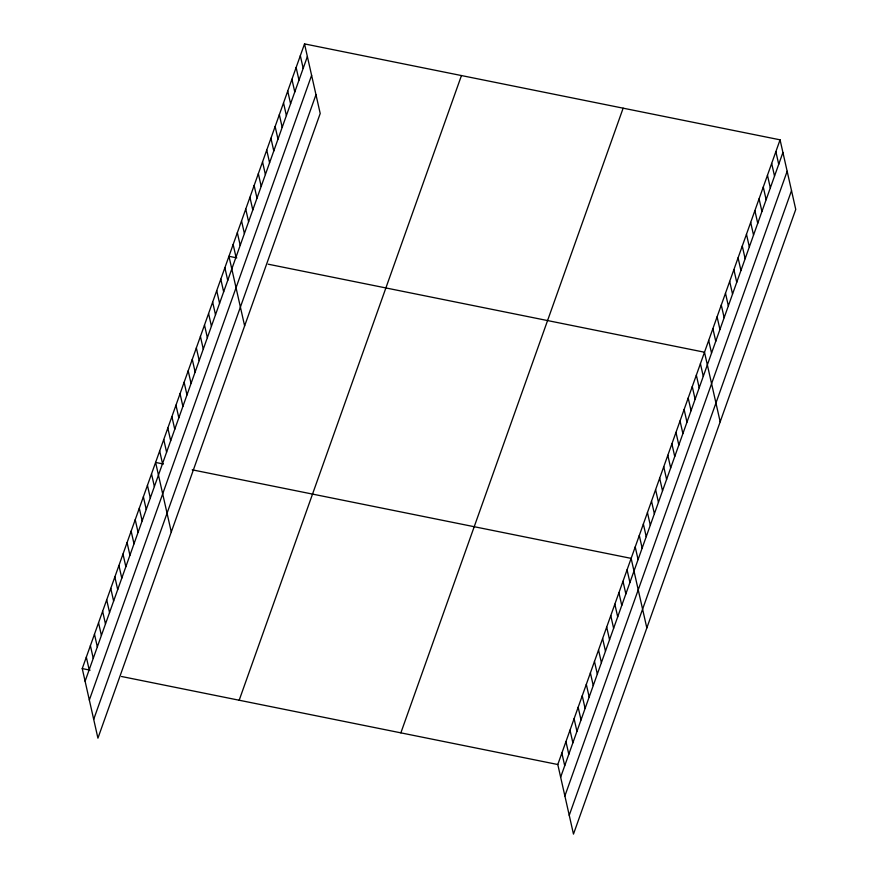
<?xml version="1.0" encoding="UTF-8"?>
<svg xmlns="http://www.w3.org/2000/svg" width="878" height="878" viewBox="0 0 878 878"><rect width="100%" height="100%" fill="white"/><g stroke="black" fill="none" stroke-linecap="round" stroke-linejoin="round"><path stroke-width="1.32" d="M304.523 43.9L320.207 113.481L97.93 738.168L82.247 668.575L304.523 43.9L780.07 139.832L795.753 209.425L573.477 834.1L557.793 764.519L780.07 139.832M85.1 681.24L307.377 56.554M89.337 700.029L311.613 75.343M93.694 719.378L315.97 94.703M239.178 700.238L461.455 75.563M400.862 732.856L623.139 108.181M560.647 777.173L782.924 152.498M564.883 795.962L787.16 171.276M569.24 815.311L791.517 190.636M236.797 257.869L228.949 256.288L244.633 325.881M268.185 264.201L704.496 352.221L720.179 421.813M163.451 464.023L155.604 462.432L171.287 532.024M192.216 469.818L631.139 558.375L646.823 627.957M82.247 668.575L90.094 670.166M121.482 676.488L557.793 764.519M775.867 151.631L778.72 164.296M771.674 163.429L774.528 176.094M767.471 175.238L770.324 187.892M763.278 187.036L766.132 199.69M759.075 198.834L761.928 211.488M754.882 210.632L757.725 223.286M750.679 222.43L753.533 235.095M746.476 234.228L749.329 246.894M742.283 246.027L745.137 258.692M738.08 257.825L740.933 270.49M733.887 269.634L736.741 282.288M729.684 281.432L732.537 294.086M725.491 293.23L728.345 305.884M721.288 305.028L724.141 317.682M717.096 316.826L719.938 329.491M712.892 328.624L715.746 341.29M708.689 340.423L711.542 353.088M700.424 363.679L703.278 376.333M696.342 375.125L699.195 387.791M692.27 386.583L695.124 399.238M688.198 398.03L691.052 410.695M684.116 409.488L686.969 422.142M680.044 420.935L682.897 433.6M675.972 432.393L678.826 445.047M671.889 443.84L674.743 456.505M667.818 455.298L670.671 467.952M663.746 466.745L666.6 479.41M659.674 478.203L662.517 490.857M655.592 489.65L658.445 502.315M651.52 501.108L654.373 513.762M647.448 512.554L650.302 525.22M643.365 524.012L646.219 536.667M639.294 535.459L642.147 548.124M635.222 546.917L638.076 559.571M627.068 569.822L629.921 582.476M622.996 581.28L625.849 593.934M618.924 592.727L621.767 605.392M614.841 604.185L617.695 616.839M610.77 615.632L613.623 628.297M606.698 627.09L609.551 639.744M602.615 638.536L605.469 651.202M598.544 649.994L601.397 662.649M594.472 661.441L597.325 674.106M590.389 672.899L593.243 685.553M586.317 684.346L589.171 697.011M582.246 695.804L585.099 708.458M578.163 707.251L581.016 719.916M574.091 718.709L576.945 731.363M570.02 730.156L572.873 742.821M565.948 741.614L568.801 754.268M561.865 753.061L564.719 765.726M300.331 55.698L303.184 68.363M296.127 67.496L298.981 80.161M291.924 79.294L294.778 91.96M287.732 91.092L290.585 103.758M283.528 102.902L286.382 115.556M279.336 114.7L282.189 127.354M275.132 126.498L277.986 139.152M270.94 138.296L273.793 150.95M266.736 150.094L269.59 162.759M262.544 161.892L265.397 174.557M258.341 173.69L261.194 186.356M254.137 185.488L256.991 198.154M249.945 197.298L252.798 209.952M245.741 209.096L248.595 221.75M241.549 220.894L244.402 233.548M237.345 232.692L240.199 245.346M233.153 244.49L236.006 257.155M224.878 267.746L227.731 280.4M220.806 279.193L223.66 291.858M216.723 290.651L219.577 303.305M212.652 302.098L215.505 314.763M208.58 313.556L211.433 326.21M204.497 325.003L207.351 337.668M200.425 336.461L203.279 349.115M196.354 347.907L199.207 360.573M192.271 359.365L195.125 372.02M188.199 370.812L191.053 383.477M184.128 382.27L186.981 394.924M180.056 393.717L182.898 406.382M175.973 405.175L178.827 417.829M171.901 416.622L174.755 429.287M167.83 428.08L170.683 440.734M163.747 439.527L166.601 452.192M159.675 450.985L162.529 463.639M151.521 473.89L154.374 486.544M147.449 485.336L150.303 498.002M143.377 496.794L146.231 509.449M139.295 508.241L142.148 520.906M135.223 519.699L138.076 532.353M131.151 531.146L134.005 543.811M127.08 542.604L129.933 555.258M122.997 554.051L125.85 566.716M118.925 565.509L121.779 578.163M114.853 576.956L117.707 589.621M110.771 588.414L113.624 601.068M106.699 599.861L109.552 612.526M102.627 611.318L105.481 623.973M98.545 622.765L101.398 635.431M94.473 634.223L97.326 646.877M90.401 645.67L93.255 658.335M86.329 657.128L89.172 669.782"/></g></svg>
